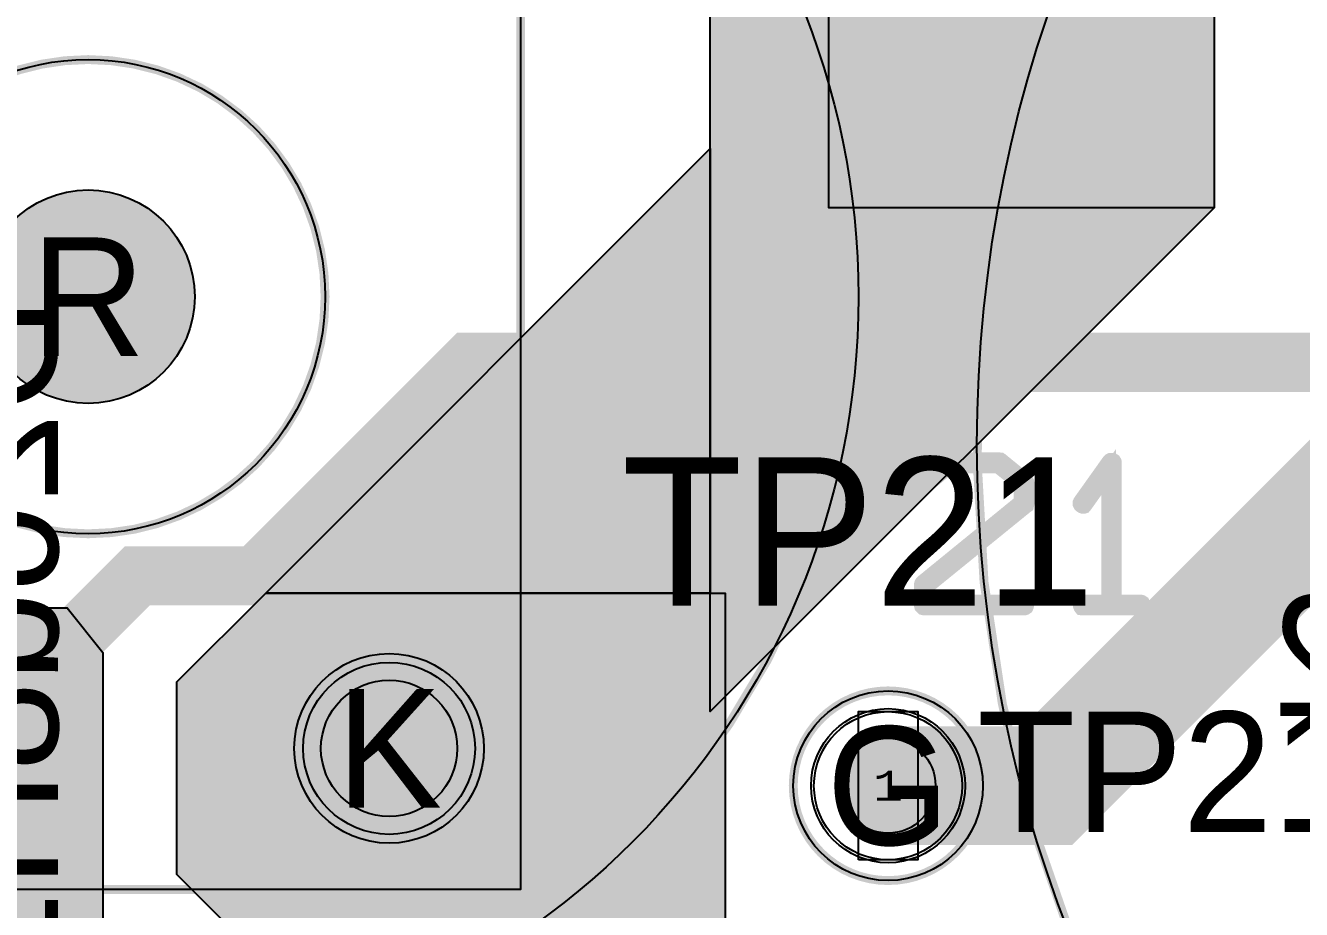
# Model space of a CAD drawing. Extents: x -18 to 179, y -60 to 172.
# Drawn here: x 12.44 to 33.98, y 137.16 to 152.07 of the extents above; entities that cross this region are included whole.
import ezdxf
from ezdxf.enums import TextEntityAlignment as Align

# ---------------------------------------------------------------- set-up
doc = ezdxf.new("R2010")
doc.units = 0
doc.header["$MEASUREMENT"] = 0
for name, color, linetype in [('ASSEMBLY_OUTLINES_BTM', 191, 'CONTINUOUS'), ('ASSEMBLY_OUTLINES_TOP', 102, 'CONTINUOUS'), ('ASSEMBLY_PART_NUMBERS_BTM', 191, 'CONTINUOUS'), ('ASSEMBLY_REF_DES_TOP', 102, 'CONTINUOUS'), ('DRILL_DRAWING', 21, 'CONTINUOUS'), ('GENERATED_SILKSCREEN_BTM', 255, 'CONTINUOUS'), ('GENERATED_SILKSCREEN_TOP', 140, 'CONTINUOUS'), ('MOUNTING_HOLE_PADS_LAYER14', 150, 'CONTINUOUS'), ('MOUNTING_HOLE_PADS_LAYER15', 230, 'CONTINUOUS'), ('MOUNTING_HOLES_LAYER_BOT17', 42, 'CONTINUOUS'), ('MOUNTING_HOLES_LAYER_TOP', 42, 'CONTINUOUS'), ('PART_HOLES_LAYER_BOTTOM', 30, 'CONTINUOUS'), ('PART_HOLES_LAYER_TOP', 30, 'CONTINUOUS'), ('PART_PADS_LAYER_BOTTOM', 230, 'CONTINUOUS'), ('PART_PADS_LAYER_TOP', 150, 'CONTINUOUS'), ('PIN_NUMBERS_BTM', 8, 'CONTINUOUS'), ('PIN_NUMBERS_TOP', 8, 'CONTINUOUS'), ('PLACEMENT_OUTLINES_BTM', 222, 'CONTINUOUS'), ('PLACEMENT_OUTLINES_TOP', 130, 'CONTINUOUS'), ('PLANE_DATA_LAYER_BOTTOM', 230, 'CONTINUOUS'), ('PLANE_DATA_LAYER_TOP', 150, 'CONTINUOUS'), ('PLANE_SHAPES_LAYER_BOTTOM', 230, 'CONTINUOUS'), ('PLANE_SHAPES_LAYER_TOP', 150, 'CONTINUOUS'), ('SILKSCREEN_OUTLINES_BTM', 211, 'CONTINUOUS'), ('SILKSCREEN_OUTLINES_TOP', 150, 'CONTINUOUS'), ('SILKSCREEN_REF_DES_TOP', 150, 'CONTINUOUS'), ('SOLDERMASK_PADS_BTM', 102, 'CONTINUOUS'), ('SOLDERMASK_PADS_TOP', 102, 'CONTINUOUS'), ('TRACES_LAYER_BOTTOM', 230, 'CONTINUOUS'), ('TRACES_LAYER_TOP', 150, 'CONTINUOUS')]:
    doc.layers.add(name, color=color, linetype=linetype)
doc.styles.add('COURIER_NEW', font='COUR.TTF')
doc.styles.add('VERIBEST_GERBER_0', font='txt')

msp = doc.modelspace()

# ---------------------------------------------------------------- hatches: boundary and pattern name
at = {"layer": 'MOUNTING_HOLES_LAYER_BOT17'}
h = msp.add_hatch(color=256, dxfattribs=at)
edge = h.paths.add_edge_path()
edge.add_arc((13.5, 147.5), 1.8, 0, 360)
h = msp.add_hatch(color=256, dxfattribs=at)
edge = h.paths.add_edge_path()
edge.add_arc((18.58, 139.88), 1.15, 0, 360)
at = {"layer": 'MOUNTING_HOLES_LAYER_TOP'}
h = msp.add_hatch(color=256, dxfattribs=at)
edge = h.paths.add_edge_path()
edge.add_arc((13.5, 147.5), 1.8, 0, 360)
h = msp.add_hatch(color=256, dxfattribs=at)
edge = h.paths.add_edge_path()
edge.add_arc((18.58, 139.88), 1.15, 0, 360)
at = {"layer": 'PART_HOLES_LAYER_BOTTOM'}
h = msp.add_hatch(color=256, dxfattribs=at)
edge = h.paths.add_edge_path()
edge.add_arc((27, 139.25), 0.8, 0, 360)
at = {"layer": 'PART_HOLES_LAYER_TOP'}
h = msp.add_hatch(color=256, dxfattribs=at)
edge = h.paths.add_edge_path()
edge.add_arc((27, 139.25), 0.8, 0, 360)
at = {"layer": 'PLANE_DATA_LAYER_BOTTOM'}
h = msp.add_hatch(color=256, dxfattribs=at)
h.paths.add_polyline_path([(32.5, 149.0762, -0.414213562), (32.4238, 149), (26.0762, 149, -0.414213562), (26, 149.0762), (26, 155.218437, -0.198909956), (26.022318, 155.272318), (29.727682, 158.977682, -0.198914779), (29.781564, 159), (32.4238, 159, -0.414213562), (32.5, 158.9238)], flags=0)
h.paths.add_polyline_path([(29.75, 157.46, -1), (32.25, 157.46, -1)], flags=0)
h = msp.add_hatch(color=256, dxfattribs=at)
h.paths.add_polyline_path([(17.250002, 130.968436), (17.249998, 122.28156), (17.249998, 122.281559, -0.198909956), (17.22768, 122.227678), (15.272322, 120.27232, -0.198913366), (15.21844, 120.250002), (3.8262, 120.25, -0.414213562), (3.75, 120.3262), (3.750002, 123.468439), (3.750002, 123.46844, -0.198909956), (3.77232, 123.522321), (3.95, 123.700001), (6.749998, 126.499998), (6.75, 126.500004), (6.75, 131.749996), (6.749997, 131.750001), (4.750002, 133.749998, 0.207684346), (4.749996, 133.75), (3.03156, 133.750002, -0.198913366), (2.977678, 133.77232), (2.02232, 134.727678, -0.198909956), (2.000002, 134.781559), (2.000002, 141.468441, -0.198909956), (2.02232, 141.522322), (2.727678, 142.22768, -0.198913366), (2.78156, 142.249998), (2.95, 142.249998), (6.47, 142.249999), (13.113376, 142.25, -0.227836714), (13.172878, 142.221402), (13.7333, 141.520875, -0.170304676), (13.749998, 141.473273), (13.75, 134.500004), (13.750003, 134.499999), (17.227684, 131.022318, -0.198909956), (17.250002, 130.968437)], flags=0)
h.paths.add_polyline_path([(2.95, 135.5, -1), (6.05, 135.5, -1)], flags=0)
h.paths.add_polyline_path([(6.47, 139.88, -1), (10.37, 139.88, -1)], flags=0)
h.paths.add_polyline_path([(11.03, 120.48, 0.414213562), (11.73, 121.18), (11.73, 122.48, 0.414213562), (11.03, 123.18), (9.73, 123.18, 0.235524645), (9.170866, 122.901152, -0.498717847), (9.049134, 122.901152, 0.235524645), (8.49, 123.18), (7.19, 123.18, 0.235524645), (6.630866, 122.901152, -0.498717847), (6.509134, 122.901152, 0.235524645), (5.95, 123.18), (4.65, 123.18, 0.414213562), (3.95, 122.48), (3.95, 121.18, 0.414213562), (4.65, 120.48), (5.95, 120.48, 0.235524645), (6.509134, 120.758848, -0.498717847), (6.630866, 120.758848, 0.235524645), (7.19, 120.48), (8.49, 120.48, 0.235524645), (9.049134, 120.758848, -0.498717847), (9.170866, 120.758848, 0.235524645), (9.73, 120.48)], flags=0)
h.paths.add_polyline_path([(14.05, 123.75, -1), (17.05, 123.75, -1)], flags=0)
h.paths.add_polyline_path([(14.05, 129.25, -1), (17.05, 129.25, -1)], flags=0)
at = {"layer": 'PLANE_DATA_LAYER_TOP'}
h = msp.add_hatch(color=256, dxfattribs=at)
h.paths.add_polyline_path([(32.5, 158.468438), (32.499998, 149.03156), (32.499998, 149.031559, -0.198909956), (32.47768, 148.977678), (24.250002, 140.750002), (24.25, 140.749996), (24.249998, 134.53156), (24.249998, 134.531559, -0.198909956), (24.22768, 134.477678), (23.522322, 133.77232, -0.198913366), (23.46844, 133.750002), (19.03156, 133.750002, -0.198913366), (18.977678, 133.77232), (15.02232, 137.727678, -0.198909956), (15.000002, 137.781559), (15.000002, 140.968441, -0.198909956), (15.02232, 141.022322), (16.63, 142.630002), (20.95, 146.950001), (23.999998, 149.999998), (24, 150.000004), (24.000002, 153.71844), (24.000002, 153.718441, -0.198909956), (24.02232, 153.772322), (29.727678, 159.47768, -0.198914779), (29.78156, 159.499998), (31.46844, 159.499998, -0.198913366), (31.522322, 159.47768), (32.477682, 158.52232, -0.198909956), (32.5, 158.468439)], flags=0)
h.paths.add_polyline_path([(16.63, 139.88, -1), (20.53, 139.88, -1)], flags=0)
h.paths.add_polyline_path([(20.95, 135.5, -1), (24.05, 135.5, -1)], flags=0)
h.paths.add_polyline_path([(29.75, 157.46, -1), (32.25, 157.46, -1)], flags=0)
for points in [[(18.58, 139.88), (18.58, 141.9062)], [(18.58, 139.88), (16.5538, 139.88)], [(18.58, 139.88), (18.58, 137.8538)], [(18.58, 139.88), (20.6062, 139.88)]]:
    msp.add_hatch(color=256, dxfattribs=at).paths.add_polyline_path(points, is_closed=False, flags=0)
at = {"layer": 'PLANE_SHAPES_LAYER_BOTTOM'}
for points in [[(32.5, 149), (26, 149), (26, 155.25), (29.75, 159), (32.5, 159)], [(13.75, 123.75), (6.75, 123.75), (6.75, 142.25), (13.15, 142.25), (13.75, 141.5)]]:
    msp.add_hatch(color=256, dxfattribs=at).paths.add_polyline_path(points, flags=0)
at = {"layer": 'PLANE_SHAPES_LAYER_TOP'}
for points in [[(32.5, 149), (24, 140.5), (24, 153.75), (29.75, 159.5), (31.5, 159.5), (32.5, 158.5)], [(16.5, 142.5), (24, 150), (24, 142.5)], [(24.25, 134.5), (23.5, 133.75), (19, 133.75), (15, 137.75), (15, 141), (16.5, 142.5), (24.25, 142.5)]]:
    msp.add_hatch(color=256, dxfattribs=at).paths.add_polyline_path(points, flags=0)

# ---------------------------------------------------------------- linework, layer by layer
at = {"layer": 'ASSEMBLY_OUTLINES_BTM'}
msp.add_lwpolyline([(5.8, 137.5), (5.8, 157.5), (20.8, 157.5), (20.8, 137.5)], close=True, dxfattribs=at)
for centre, radius in [((51, 145), 22.5), ((13.5, 147.5), 13), ((13.5, 147.5), 4)]:
    msp.add_circle(centre, radius, dxfattribs=at)
at = {"layer": 'ASSEMBLY_OUTLINES_TOP'}
msp.add_lwpolyline([(26.5, 138), (26.5, 140.5), (27.5, 140.5), (27.5, 138)], close=True, dxfattribs=at)
msp.add_circle((27, 139.25), 1.6, dxfattribs=at)
at = {"layer": 'GENERATED_SILKSCREEN_BTM', "const_width": 0.15}
for points in [[(73.500005, 145, -0.154151503), (69.418977, 132.077481, 0.00000355), (69.418972, 132.07749, 1.056511905), (31.274926, 155.824566, 0.000004138), (31.274914, 155.824566, -0.775982006), (73.500005, 145)], [(37.608834, 126.918893, 0.000003714), (37.60883, 126.918883, -0.33456476), (29.927341, 152.886271, 0.000003855), (29.927352, 152.886273, 0.334564793), (37.608834, 126.918893)]]:
    msp.add_lwpolyline(points, format="xyb", dxfattribs=at)
for points in [[(0.5, 147.5, -1), (26.5, 147.5, -1)], [(9.5, 147.5, -1), (17.5, 147.5, -1)]]:
    msp.add_lwpolyline(points, format="xyb", close=True, dxfattribs=at)
msp.add_lwpolyline([(5.8, 137.5), (5.8, 157.5), (20.8, 157.5), (20.8, 137.5)], close=True, dxfattribs=at)
at = {"layer": 'GENERATED_SILKSCREEN_TOP', "const_width": 0.25}
for points in [[(30.28375, 142.35), (30.26375, 142.345), (30.25375, 142.335), (30.24625, 142.3175), (30.24375, 142.2975), (30.24625, 142.28), (30.25375, 142.2625), (30.26375, 142.25), (30.28375, 142.2475), (31.25875, 142.2475), (31.27625, 142.25), (31.29125, 142.2625), (31.29875, 142.28), (31.30125, 142.2975), (31.29875, 142.3175), (31.29125, 142.335), (31.27625, 142.345), (31.25875, 142.35), (30.81875, 142.35), (30.81875, 144.6975), (30.81625, 144.715), (30.80875, 144.7275), (30.79625, 144.735), (30.77875, 144.7375), (30.76625, 144.74), (30.75375, 144.74), (30.74375, 144.735), (30.73375, 144.725), (30.24625, 144.04), (30.23875, 144.0225), (30.23875, 144.005), (30.24625, 143.99), (30.25875, 143.9775), (30.27375, 143.9675), (30.29125, 143.9625), (30.30125, 143.9625), (30.30875, 143.965), (30.32125, 143.98), (30.72125, 144.54), (30.72125, 142.35), (30.28375, 142.35)], [(23.67875, 142.2975), (23.68125, 142.28), (23.69375, 142.265), (23.71125, 142.2575), (23.72875, 142.255), (23.74625, 142.2575), (23.76125, 142.265), (23.77375, 142.28), (23.77875, 142.2975), (23.77875, 144.645), (24.57125, 144.645), (24.58875, 144.65), (24.60375, 144.66), (24.61125, 144.6775), (24.61375, 144.695), (24.61125, 144.715), (24.60375, 144.7325), (24.58875, 144.745), (24.57125, 144.7475), (22.88375, 144.7475), (22.86625, 144.745), (22.85375, 144.7325), (22.84375, 144.715), (22.84125, 144.695), (22.84375, 144.6775), (22.85375, 144.66), (22.86625, 144.65), (22.88375, 144.645), (23.67875, 144.645), (23.67875, 142.2975)], [(26.96875, 143.7975), (26.97625, 143.8025), (26.97875, 143.815), (26.98625, 143.8275), (26.98625, 143.84), (26.98625, 144.355), (26.98625, 144.3675), (26.97875, 144.375), (26.97875, 144.3825), (26.97625, 144.385), (26.97375, 144.3875), (26.96875, 144.3925), (26.54375, 144.7375), (26.53125, 144.7425), (26.52125, 144.745), (26.51125, 144.7475), (25.25125, 144.7475), (25.22875, 144.7425), (25.21375, 144.73), (25.20125, 144.715), (25.19625, 144.6975), (25.19625, 142.2975), (25.20125, 142.2775), (25.21375, 142.265), (25.22875, 142.2575), (25.24625, 142.255), (25.26625, 142.2575), (25.28375, 142.265), (25.29625, 142.2775), (25.30125, 142.2975), (25.30125, 143.4475), (26.51125, 143.4475), (26.52875, 143.45), (26.53625, 143.4525), (26.53875, 143.4525), (26.54375, 143.455), (26.96875, 143.7975)], [(25.30125, 144.645), (26.49625, 144.645), (26.88625, 144.33), (26.88625, 143.865), (26.49625, 143.5475), (25.30125, 143.5475), (25.30125, 144.645)], [(28.90875, 144.7375), (29.32875, 144.395), (29.33625, 144.3825), (29.33875, 144.3725), (29.34375, 144.365), (29.34625, 144.355), (29.34625, 144.0125), (29.34375, 144.0025), (29.33875, 143.9875), (29.33625, 143.975), (29.32875, 143.97), (27.66375, 142.6175), (27.66375, 142.35), (29.29625, 142.35), (29.31375, 142.345), (29.32875, 142.335), (29.33625, 142.3175), (29.33875, 142.2975), (29.33625, 142.28), (29.32875, 142.2625), (29.31375, 142.2525), (29.29625, 142.2475), (27.61125, 142.2475), (27.59125, 142.2525), (27.57875, 142.265), (27.56625, 142.2775), (27.56125, 142.2975), (27.56125, 142.64), (27.56375, 142.6475), (27.56875, 142.665), (27.57375, 142.6725), (27.57875, 142.6775), (27.58375, 142.6825), (29.24625, 144.0375), (29.24625, 144.33), (28.85625, 144.645), (28.04875, 144.645), (27.64125, 144.3125), (27.62375, 144.3075), (27.60625, 144.31), (27.59125, 144.3175), (27.58125, 144.3325), (27.57125, 144.3475), (27.56875, 144.365), (27.56875, 144.375), (27.57125, 144.3825), (27.58375, 144.395), (28.00375, 144.7375), (28.01375, 144.74), (28.02125, 144.7425), (28.02375, 144.745), (28.03375, 144.7475), (28.87625, 144.7475), (28.88625, 144.745), (28.88875, 144.745), (28.89125, 144.7425), (28.89875, 144.74), (28.90875, 144.7375)]]:
    msp.add_lwpolyline(points, dxfattribs=at)
at = {"layer": 'GENERATED_SILKSCREEN_TOP', "const_width": 0.15}
msp.add_lwpolyline([(25.4, 139.25, -1), (28.6, 139.25, -1)], format="xyb", close=True, dxfattribs=at)
at = {"layer": 'MOUNTING_HOLE_PADS_LAYER14'}
msp.add_circle((18.58, 139.88), 1.45, dxfattribs=at)
at = {"layer": 'MOUNTING_HOLE_PADS_LAYER15'}
msp.add_circle((18.58, 139.88), 1.45, dxfattribs=at)
at = {"layer": 'MOUNTING_HOLES_LAYER_BOT17'}
for centre, radius in [((13.5, 147.5), 1.8), ((18.58, 139.88), 1.15)]:
    msp.add_circle(centre, radius, dxfattribs=at)
at = {"layer": 'MOUNTING_HOLES_LAYER_TOP'}
for centre, radius in [((13.5, 147.5), 1.8), ((18.58, 139.88), 1.15)]:
    msp.add_circle(centre, radius, dxfattribs=at)
at = {"layer": 'PART_HOLES_LAYER_BOTTOM'}
msp.add_circle((27, 139.25), 0.8, dxfattribs=at)
at = {"layer": 'PART_HOLES_LAYER_TOP'}
msp.add_circle((27, 139.25), 0.8, dxfattribs=at)
at = {"layer": 'PART_PADS_LAYER_BOTTOM'}
msp.add_circle((27, 139.25), 1.25, dxfattribs=at)
at = {"layer": 'PART_PADS_LAYER_TOP'}
msp.add_circle((27, 139.25), 1.25, dxfattribs=at)
at = {"layer": 'PLACEMENT_OUTLINES_BTM'}
for centre, radius in [((51, 145), 22.5), ((13.5, 147.5), 13)]:
    msp.add_circle(centre, radius, dxfattribs=at)
at = {"layer": 'PLACEMENT_OUTLINES_TOP'}
msp.add_circle((27, 139.25), 1.6, dxfattribs=at)
at = {"layer": 'PLANE_DATA_LAYER_TOP', "const_width": 0.5}
for points in [[(18.58, 139.88), (18.58, 141.9062)], [(18.58, 139.88), (16.5538, 139.88)], [(18.58, 139.88), (18.58, 137.8538)], [(18.58, 139.88), (20.6062, 139.88)]]:
    msp.add_lwpolyline(points, dxfattribs=at)
at = {"layer": 'PLANE_SHAPES_LAYER_BOTTOM'}
for points in [[(32.5, 149), (26, 149), (26, 155.25), (29.75, 159), (32.5, 159)], [(13.75, 123.75), (6.75, 123.75), (6.75, 142.25), (13.15, 142.25), (13.75, 141.5)]]:
    msp.add_lwpolyline(points, close=True, dxfattribs=at)
at = {"layer": 'PLANE_SHAPES_LAYER_TOP'}
for points in [[(32.5, 149), (24, 140.5), (24, 153.75), (29.75, 159.5), (31.5, 159.5), (32.5, 158.5)], [(16.5, 142.5), (24, 150), (24, 142.5)], [(24.25, 134.5), (23.5, 133.75), (19, 133.75), (15, 137.75), (15, 141), (16.5, 142.5), (24.25, 142.5)]]:
    msp.add_lwpolyline(points, close=True, dxfattribs=at)
at = {"layer": 'SILKSCREEN_OUTLINES_BTM'}
msp.add_lwpolyline([(5.8, 137.5), (5.8, 157.5), (20.8, 157.5), (20.8, 137.5)], close=True, dxfattribs=at)
for centre, radius in [((51, 145), 22.5), ((13.5, 147.5), 13), ((13.5, 147.5), 4)]:
    msp.add_circle(centre, radius, dxfattribs=at)
at = {"layer": 'SILKSCREEN_OUTLINES_TOP'}
msp.add_circle((27, 139.25), 1.6, dxfattribs=at)
at = {"layer": 'SOLDERMASK_PADS_BTM'}
for centre, radius in [((18.58, 139.88), 1.6), ((27, 139.25), 1.3)]:
    msp.add_circle(centre, radius, dxfattribs=at)
at = {"layer": 'SOLDERMASK_PADS_TOP'}
for centre, radius in [((18.58, 139.88), 1.6), ((27, 139.25), 1.3)]:
    msp.add_circle(centre, radius, dxfattribs=at)
at = {"layer": 'TRACES_LAYER_BOTTOM'}
for points, const_width in [([(34.615811, 146.394158), (19.93599, 146.394158), (16.332931, 142.791099), (14.330695, 142.791099), (13.337708, 141.798112)], 1), ([(22.5, 135.5), (21.563083, 136.436917), (21.563083, 136.896917), (18.58, 139.88)], 1.5)]:
    msp.add_lwpolyline(points, dxfattribs=dict(at, const_width=const_width))
at = {"layer": 'TRACES_LAYER_TOP', "const_width": 2}
for points in [[(27, 139.25), (29.693961, 139.25), (35.443961, 145), (39.5, 145)], [(8.42, 139.88), (10.332017, 137.967983), (10.342184, 137.967983), (15.55, 132.760167), (15.55, 129.25)]]:
    msp.add_lwpolyline(points, dxfattribs=at)

# ---------------------------------------------------------------- texts
at = {"layer": 'ASSEMBLY_PART_NUMBERS_BTM', "style": 'VERIBEST_GERBER_0', "text_generation_flag": 2}
msp.add_text('D26d8H13', height=2.032, rotation=90, dxfattribs=at).set_placement((10.96, 147.5), align=Align.TOP_LEFT)
msp.add_text('TRONKA_T_2', height=2.032, dxfattribs=at).set_placement((51, 142.46), align=Align.TOP_LEFT)
at = {"layer": 'ASSEMBLY_REF_DES_TOP', "style": 'VERIBEST_GERBER_0'}
msp.add_text('TP21', height=2.032, dxfattribs=at).set_placement((28.5, 140.5), align=Align.TOP_LEFT)
at = {"layer": 'DRILL_DRAWING', "style": 'VERIBEST_GERBER_0'}
for s, p in [('R', (13.5, 147.5)), ('K', (18.58, 139.88)), ('G', (27, 139.25))]:
    msp.add_text(s, height=2, dxfattribs=at).set_placement(p, align=Align.MIDDLE_CENTER)
at = {"layer": 'PIN_NUMBERS_BTM', "style": 'COURIER_NEW'}
msp.add_text('1', height=0.508, dxfattribs=at).set_placement((27, 139.25), align=Align.MIDDLE_CENTER)
at = {"layer": 'PIN_NUMBERS_TOP', "style": 'COURIER_NEW'}
msp.add_text('1', height=0.508, dxfattribs=at).set_placement((27, 139.25), align=Align.MIDDLE_CENTER)
at = {"layer": 'SILKSCREEN_REF_DES_TOP', "style": 'VERIBEST_GERBER_0'}
msp.add_text('TP21', height=2.5, dxfattribs=at).set_placement((22.5, 144.79), align=Align.TOP_LEFT)

doc.saveas('drawing.dxf')
